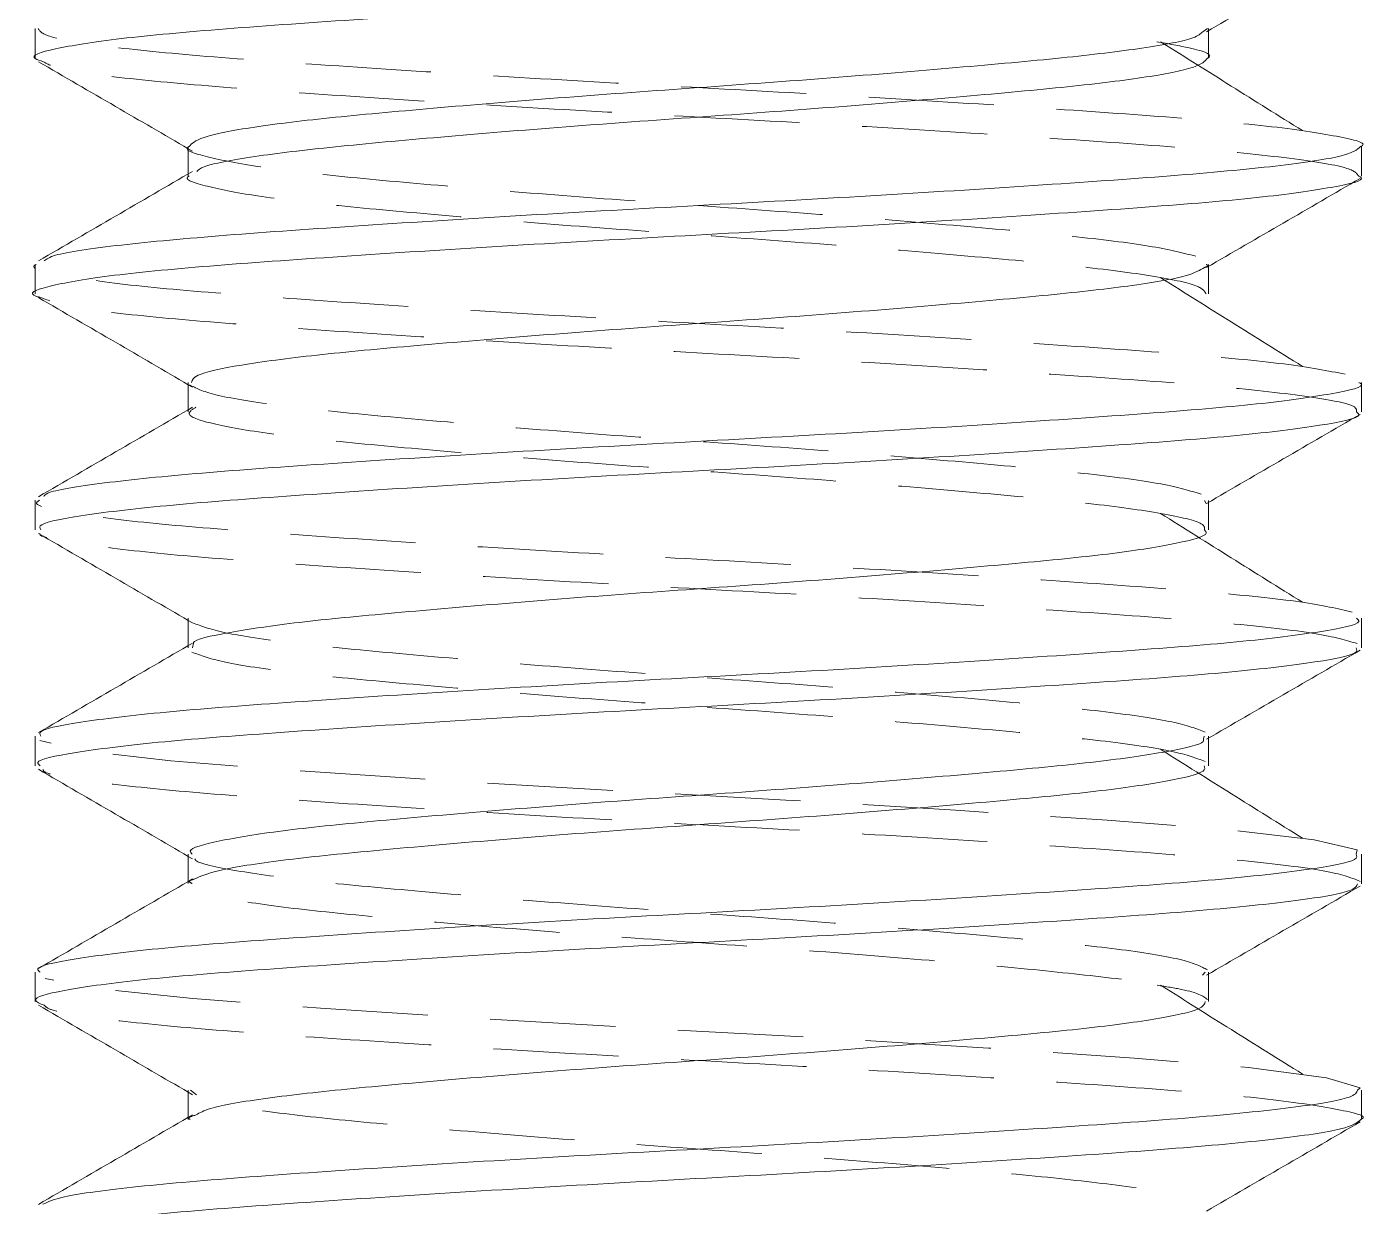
# Model space of a CAD drawing. Header units: feet. Extents: x 873 to 1463, y 2730 to 2935.
# Drawn here: x 1301.877 to 1304.553, y 2836.866 to 2839.218 of the extents above; entities that cross this region are included whole.
import ezdxf

# ---------------------------------------------------------------- set-up
doc = ezdxf.new("R2010")
doc.units = ezdxf.units.FT
doc.header["$MEASUREMENT"] = 0
doc.linetypes.add('HIDDEN', pattern=[0.375, 0.25, -0.125])

msp = doc.modelspace()

# ---------------------------------------------------------------- linework, layer by layer
at = {"color": 7, "linetype": 'Continuous', "lineweight": 15}
for p, q in [((1301.8936, 2839.2142), (1301.8936, 2839.1554)), ((1304.2341, 2839.1554), (1304.2341, 2839.2102)), ((1302.1991, 2838.979), (1302.1991, 2838.9247)), ((1304.5396, 2838.9203), (1304.5396, 2838.979)), ((1301.8936, 2838.7438), (1301.8936, 2838.6851)), ((1304.2341, 2838.685), (1304.2341, 2838.7398)), ((1302.1991, 2838.5086), (1302.1991, 2838.4543)), ((1304.5396, 2838.4498), (1304.5396, 2838.5087)), ((1301.8936, 2838.2735), (1301.8936, 2838.2146)), ((1304.2341, 2838.2146), (1304.2341, 2838.2694)), ((1302.1991, 2838.0382), (1302.1991, 2837.9838)), ((1304.5396, 2837.9794), (1304.5396, 2838.0382)), ((1301.8936, 2837.803), (1301.8936, 2837.7441)), ((1304.2341, 2837.7442), (1304.2341, 2837.799)), ((1302.1991, 2837.5678), (1302.1991, 2837.5134)), ((1304.5396, 2837.5089), (1304.5396, 2837.5678)), ((1301.8936, 2837.3325), (1301.8936, 2837.2737)), ((1304.2341, 2837.2738), (1304.2341, 2837.3286)), ((1302.1991, 2837.0973), (1302.1991, 2837.043)), ((1304.5396, 2837.0385), (1304.5396, 2837.0973))]:
    msp.add_line(p, q, dxfattribs=at)
at = {"color": 7, "linetype": 'HIDDEN', "lineweight": 0}
for p, q in [((1304.2227, 2839.2081), (1304.2324, 2839.2142)), ((1304.2341, 2839.2102), (1304.2341, 2839.2142)), ((1304.142, 2839.186), (1304.1386, 2839.1882)), ((1302.1991, 2838.9745), (1302.2075, 2838.9697)), ((1302.1991, 2838.9247), (1302.1991, 2838.9202)), ((1304.2341, 2838.7398), (1304.2341, 2838.7438)), ((1304.1413, 2838.716), (1304.1386, 2838.7178)), ((1302.1991, 2838.5041), (1302.2075, 2838.4993)), ((1302.1991, 2838.4543), (1302.1991, 2838.4498)), ((1304.2295, 2838.2672), (1304.2263, 2838.2733)), ((1304.2341, 2838.2694), (1304.2341, 2838.2734)), ((1302.1991, 2838.0337), (1302.2075, 2838.0289)), ((1302.2077, 2837.9794), (1302.2091, 2837.9887)), ((1302.1991, 2837.9838), (1302.1991, 2837.9794)), ((1304.2243, 2837.7968), (1304.2256, 2837.8029)), ((1304.2341, 2837.799), (1304.2341, 2837.803)), ((1304.1404, 2837.7758), (1304.1386, 2837.777)), ((1302.1991, 2837.5633), (1302.2075, 2837.5585)), ((1302.1991, 2837.5134), (1302.1991, 2837.509)), ((1304.2221, 2837.3264), (1304.2279, 2837.3325)), ((1304.2341, 2837.3286), (1304.2341, 2837.3326)), ((1304.1416, 2837.3047), (1304.1386, 2837.3066)), ((1302.1991, 2837.0929), (1302.2075, 2837.0881)), ((1302.2153, 2837.0881), (1302.2032, 2837.0973)), ((1302.1991, 2837.043), (1302.1991, 2837.0385))]:
    msp.add_line(p, q, dxfattribs=at)
at = {"color": 7, "linetype": 'HIDDEN', "lineweight": 0, "flags": 128}
for points in [[(1304.5286, 2837.5678), (1304.531, 2837.5761), (1304.4451, 2837.5962), (1304.2727, 2837.6165), (1304.0321, 2837.6354), (1303.7298, 2837.6555), (1303.3912, 2837.6758), (1303.0478, 2837.6947), (1302.7089, 2837.7149), (1302.4057, 2837.7351), (1302.164, 2837.754), (1301.9903, 2837.7742), (1301.9029, 2837.7943), (1301.9029, 2837.7943)], [(1304.5316, 2837.0973), (1304.5371, 2837.1018), (1304.47, 2837.1216), (1304.314, 2837.142), (1304.0863, 2837.1611), (1303.7953, 2837.181), (1303.4613, 2837.2013), (1303.1179, 2837.2203), (1302.776, 2837.2403), (1302.4629, 2837.2606), (1302.2082, 2837.2796), (1302.0191, 2837.2996), (1301.9132, 2837.3199), (1301.9132, 2837.3199)]]:
    msp.add_lwpolyline(points, dxfattribs=at)
at = {"color": 7, "linetype": 'Continuous', "lineweight": 15}
for points, knots in [([(1301.9101, 2839.1481), (1301.9036, 2839.1502), (1301.8771, 2839.1589), (1301.9239, 2839.1737), (1302.0503, 2839.1944), (1302.2642, 2839.2138), (1302.5421, 2839.233), (1302.8673, 2839.2537), (1303.2166, 2839.273), (1303.566, 2839.2923), (1303.891, 2839.313), (1304.1696, 2839.3323), (1304.3806, 2839.3516), (1304.5158, 2839.372), (1304.5304, 2839.3845), (1304.5375, 2839.3906)], [0, 0, 0, 0, 0.026693, 0.107557, 0.189957, 0.271026, 0.351956, 0.434358, 0.515357, 0.596356, 0.678758, 0.759688, 0.840757, 0.923157, 1, 1, 1, 1]), ([(1304.2304, 2839.2081), (1304.2814, 2839.2377), (1304.3835, 2839.2969), (1304.4856, 2839.3561), (1304.5366, 2839.3858)], [0, 0, 0, 0, 0.499893, 1, 1, 1, 1]), ([(1302.2006, 2838.9789), (1302.2061, 2838.985), (1302.2173, 2838.9976), (1302.3214, 2839.018), (1302.4837, 2839.0374), (1302.698, 2839.0566), (1302.9479, 2839.0773), (1303.2166, 2839.0966), (1303.4853, 2839.1159), (1303.7352, 2839.1366), (1303.9497, 2839.1559), (1304.1109, 2839.1752), (1304.2075, 2839.1935), (1304.2184, 2839.2041), (1304.2227, 2839.2081)], [0, 0, 0, 0, 0.081786, 0.169044, 0.254887, 0.340582, 0.427842, 0.513611, 0.599379, 0.68664, 0.772334, 0.858177, 0.945436, 1, 1, 1, 1]), ([(1304.4217, 2839.0109), (1304.3744, 2839.0405), (1304.2808, 2839.0988), (1304.1879, 2839.1572), (1304.142, 2839.186)], [0, 0, 0, 0, 0.506268, 1, 1, 1, 1]), ([(1301.9, 2839.1483), (1301.9513, 2839.1185), (1302.051, 2839.0607), (1302.1507, 2839.0027), (1302.1991, 2838.9745)], [0, 0, 0, 0, 0.514251, 1, 1, 1, 1]), ([(1302.2158, 2838.9295), (1302.2192, 2838.9325), (1302.23, 2838.942), (1302.3229, 2838.9592), (1302.4833, 2838.9785), (1302.6981, 2838.9978), (1302.9479, 2839.0185), (1303.2166, 2839.0378), (1303.4853, 2839.0571), (1303.7352, 2839.0778), (1303.9495, 2839.0971), (1304.1118, 2839.1164), (1304.2158, 2839.1368), (1304.2271, 2839.1494), (1304.2326, 2839.1554)], [0, 0, 0, 0, 0.040918, 0.12945, 0.216546, 0.303491, 0.392025, 0.479046, 0.566066, 0.6546, 0.741545, 0.828642, 0.917173, 1, 1, 1, 1]), ([(1301.9113, 2838.7512), (1301.9164, 2838.7549), (1301.9306, 2838.765), (1302.0541, 2838.7828), (1302.2633, 2838.8021), (1302.5424, 2838.8214), (1302.8672, 2838.8421), (1303.2166, 2838.8614), (1303.566, 2838.8807), (1303.891, 2838.9014), (1304.1696, 2838.9207), (1304.3806, 2838.94), (1304.5158, 2838.9604), (1304.5304, 2838.9729), (1304.5375, 2838.979)], [0, 0, 0, 0, 0.0488542, 0.1366742, 0.223076, 0.3093293, 0.3971513, 0.4834782, 0.5698053, 0.6576272, 0.7438805, 0.8302822, 0.9181023, 1, 1, 1, 1]), ([(1302.2075, 2838.9296), (1302.1563, 2838.8998), (1302.0539, 2838.8402), (1301.9514, 2838.7807), (1301.9001, 2838.751)], [0, 0, 0, 0, 0.499708, 1, 1, 1, 1]), ([(1301.9051, 2838.6778), (1301.902, 2838.6786), (1301.8749, 2838.686), (1301.9097, 2838.6991), (1302.0162, 2838.7198), (1302.2153, 2838.7396), (1302.4811, 2838.7585), (1302.7985, 2838.7791), (1303.1449, 2838.7989), (1303.4962, 2838.8178), (1303.8283, 2838.8384), (1304.1171, 2838.8582), (1304.3462, 2838.8771), (1304.4883, 2838.8978), (1304.5499, 2838.9119), (1304.5357, 2838.9193), (1304.5339, 2838.9203)], [0, 0, 0, 0, 0.010311, 0.090793, 0.173125, 0.254708, 0.335228, 0.417577, 0.499103, 0.579663, 0.662027, 0.743496, 0.8241, 0.906478, 0.987887, 1, 1, 1, 1]), ([(1304.2304, 2838.7377), (1304.2814, 2838.7673), (1304.3835, 2838.8265), (1304.4856, 2838.8857), (1304.5366, 2838.9153)], [0, 0, 0, 0, 0.499893, 1, 1, 1, 1]), ([(1302.2055, 2838.5086), (1302.2067, 2838.5133), (1302.2094, 2838.5244), (1302.296, 2838.5434), (1302.4459, 2838.5632), (1302.6512, 2838.5821), (1302.895, 2838.6027), (1303.1614, 2838.6225), (1303.4317, 2838.6414), (1303.6868, 2838.662), (1303.9098, 2838.6818), (1304.083, 2838.7007), (1304.1971, 2838.7203), (1304.2171, 2838.7324), (1304.2262, 2838.7379)], [0, 0, 0, 0, 0.064135, 0.151261, 0.237591, 0.322791, 0.409935, 0.496205, 0.581448, 0.668608, 0.754817, 0.840106, 0.92728, 1, 1, 1, 1]), ([(1304.4217, 2838.5405), (1304.3744, 2838.5701), (1304.2806, 2838.6286), (1304.1874, 2838.6871), (1304.1413, 2838.716)], [0, 0, 0, 0, 0.505011, 1, 1, 1, 1]), ([(1301.9, 2838.6779), (1301.9513, 2838.6481), (1302.051, 2838.5903), (1302.1507, 2838.5323), (1302.1991, 2838.5041)], [0, 0, 0, 0, 0.514251, 1, 1, 1, 1]), ([(1301.9106, 2838.2808), (1301.912, 2838.2831), (1301.9175, 2838.2918), (1302.0215, 2838.3082), (1302.2139, 2838.328), (1302.4815, 2838.3469), (1302.7984, 2838.3675), (1303.1449, 2838.3873), (1303.4961, 2838.4062), (1303.8283, 2838.4268), (1304.1171, 2838.4466), (1304.3462, 2838.4655), (1304.4883, 2838.4862), (1304.5499, 2838.5003), (1304.5357, 2838.5077), (1304.5339, 2838.5087)], [0, 0, 0, 0, 0.031181, 0.118911, 0.205843, 0.291642, 0.37939, 0.466262, 0.552104, 0.639868, 0.726678, 0.812568, 0.900346, 0.987092, 1, 1, 1, 1]), ([(1302.2075, 2838.4591), (1302.1563, 2838.4294), (1302.0539, 2838.3698), (1301.9514, 2838.3103), (1301.9001, 2838.2806)], [0, 0, 0, 0, 0.499708, 1, 1, 1, 1]), ([(1301.9047, 2838.2146), (1301.9029, 2838.218), (1301.8979, 2838.2278), (1301.9902, 2838.2451), (1302.168, 2838.2654), (1302.4224, 2838.284), (1302.7307, 2838.3045), (1303.0732, 2838.3247), (1303.4254, 2838.3433), (1303.7634, 2838.3638), (1304.0628, 2838.384), (1304.3054, 2838.4026), (1304.4666, 2838.4231), (1304.5428, 2838.439), (1304.5321, 2838.4476), (1304.5294, 2838.4498)], [0, 0, 0, 0, 0.044991, 0.129712, 0.214267, 0.297128, 0.381881, 0.466393, 0.549266, 0.63405, 0.718517, 0.801406, 0.886219, 0.970639, 1, 1, 1, 1]), ([(1304.2304, 2838.2672), (1304.2814, 2838.2969), (1304.3835, 2838.3561), (1304.4856, 2838.4153), (1304.5366, 2838.4449)], [0, 0, 0, 0, 0.499893, 1, 1, 1, 1]), ([(1304.4217, 2838.0701), (1304.3744, 2838.0996), (1304.2796, 2838.1587), (1304.1856, 2838.2178), (1304.1386, 2838.2474)], [0, 0, 0, 0, 0.500047, 1, 1, 1, 1]), ([(1301.9, 2838.2075), (1301.9513, 2838.1777), (1302.051, 2838.1198), (1302.1507, 2838.0619), (1302.1991, 2838.0337)], [0, 0, 0, 0, 0.514252, 1, 1, 1, 1]), ([(1302.2091, 2837.9887), (1302.2091, 2837.989), (1302.2096, 2837.9958), (1302.2762, 2838.01), (1302.4094, 2838.0302), (1302.6061, 2838.0488), (1302.8429, 2838.0693), (1303.1064, 2838.0895), (1303.3772, 2838.1081), (1303.6372, 2838.1286), (1303.8674, 2838.1488), (1304.054, 2838.1674), (1304.1779, 2838.1879), (1304.2365, 2838.2038), (1304.2283, 2838.2124), (1304.2262, 2838.2146)], [0, 0, 0, 0, 0.004471, 0.092796, 0.180948, 0.267325, 0.355684, 0.443791, 0.53018, 0.618572, 0.706631, 0.793037, 0.88146, 0.96947, 1, 1, 1, 1]), ([(1301.9047, 2837.803), (1301.9029, 2837.8064), (1301.8979, 2837.8162), (1301.9902, 2837.8335), (1302.168, 2837.8538), (1302.4224, 2837.8724), (1302.7307, 2837.8929), (1303.0732, 2837.9131), (1303.4254, 2837.9317), (1303.7634, 2837.9522), (1304.0628, 2837.9724), (1304.3054, 2837.991), (1304.4666, 2838.0115), (1304.5428, 2838.0274), (1304.5321, 2838.036), (1304.5294, 2838.0382)], [0, 0, 0, 0, 0.044991, 0.129712, 0.214267, 0.297128, 0.381881, 0.466393, 0.549266, 0.63405, 0.718517, 0.801406, 0.886219, 0.970639, 1, 1, 1, 1]), ([(1302.2075, 2837.9887), (1302.1563, 2837.959), (1302.0539, 2837.8994), (1301.9514, 2837.8399), (1301.9001, 2837.8102)], [0, 0, 0, 0, 0.499708, 1, 1, 1, 1]), ([(1301.9036, 2837.7441), (1301.9009, 2837.7463), (1301.8898, 2837.7548), (1301.9647, 2837.7705), (1302.1244, 2837.791), (1302.3658, 2837.8097), (1302.6644, 2837.8298), (1303.0019, 2837.8503), (1303.3541, 2837.869), (1303.697, 2837.8892), (1304.006, 2837.9096), (1304.2616, 2837.9283), (1304.4407, 2837.9485), (1304.5346, 2837.966), (1304.5302, 2837.9759), (1304.5286, 2837.9794)], [0, 0, 0, 0, 0.027968, 0.112356, 0.197188, 0.280088, 0.364525, 0.449328, 0.532211, 0.616693, 0.701467, 0.784335, 0.868862, 0.953604, 1, 1, 1, 1]), ([(1304.2304, 2837.7968), (1304.2814, 2837.8265), (1304.3835, 2837.8857), (1304.4856, 2837.9449), (1304.5366, 2837.9745)], [0, 0, 0, 0, 0.499893, 1, 1, 1, 1]), ([(1302.2068, 2837.5677), (1302.2047, 2837.5698), (1302.1962, 2837.5784), (1302.2538, 2837.5941), (1302.3766, 2837.6146), (1302.5623, 2837.6333), (1302.7919, 2837.6534), (1303.0515, 2837.6739), (1303.3224, 2837.6926), (1303.5861, 2837.7128), (1303.8236, 2837.7332), (1304.0206, 2837.7519), (1304.1565, 2837.7721), (1304.2251, 2837.7874), (1304.2244, 2837.7953), (1304.2243, 2837.7968)], [0, 0, 0, 0, 0.0288124, 0.1155272, 0.2026995, 0.2878787, 0.3746432, 0.4617868, 0.5469472, 0.6337594, 0.7208724, 0.8060179, 0.8928761, 0.9799561, 1, 1, 1, 1]), ([(1304.4217, 2837.5997), (1304.3744, 2837.6292), (1304.2803, 2837.6879), (1304.1868, 2837.7467), (1304.1404, 2837.7758)], [0, 0, 0, 0, 0.503252, 1, 1, 1, 1]), ([(1301.9, 2837.737), (1301.9513, 2837.7073), (1302.051, 2837.6494), (1302.1507, 2837.5915), (1302.1991, 2837.5633)], [0, 0, 0, 0, 0.514251, 1, 1, 1, 1]), ([(1302.2108, 2837.5179), (1302.2239, 2837.5237), (1302.2522, 2837.5361), (1302.3785, 2837.5558), (1302.5618, 2837.5745), (1302.7921, 2837.5946), (1303.0515, 2837.6151), (1303.3224, 2837.6338), (1303.586, 2837.654), (1303.8237, 2837.6744), (1304.0202, 2837.6931), (1304.1581, 2837.7133), (1304.2303, 2837.7308), (1304.2269, 2837.7407), (1304.2256, 2837.7442)], [0, 0, 0, 0, 0.076291, 0.164548, 0.250786, 0.33863, 0.426857, 0.513077, 0.600969, 0.689165, 0.77537, 0.863308, 0.951471, 1, 1, 1, 1]), ([(1301.9036, 2837.3325), (1301.9009, 2837.3346), (1301.8898, 2837.3432), (1301.9647, 2837.3589), (1302.1244, 2837.3794), (1302.3658, 2837.3981), (1302.6644, 2837.4182), (1303.0019, 2837.4387), (1303.3541, 2837.4574), (1303.697, 2837.4776), (1304.006, 2837.498), (1304.2616, 2837.5167), (1304.4407, 2837.5369), (1304.5346, 2837.5544), (1304.5302, 2837.5643), (1304.5286, 2837.5678)], [0, 0, 0, 0, 0.027968, 0.112356, 0.197188, 0.280088, 0.364525, 0.449328, 0.532211, 0.616693, 0.701467, 0.784335, 0.868862, 0.953604, 1, 1, 1, 1]), ([(1301.9114, 2837.2664), (1301.9034, 2837.2697), (1301.88, 2837.2794), (1301.9406, 2837.2959), (1302.0845, 2837.3165), (1302.3115, 2837.3355), (1302.5997, 2837.3552), (1302.9313, 2837.3759), (1303.2824, 2837.3948), (1303.6292, 2837.4145), (1303.947, 2837.4352), (1304.2148, 2837.454), (1304.411, 2837.4739), (1304.5254, 2837.4929), (1304.5297, 2837.5041), (1304.5316, 2837.5089)], [0, 0, 0, 0, 0.041532, 0.122885, 0.205254, 0.285874, 0.367289, 0.449646, 0.530219, 0.611693, 0.694036, 0.774567, 0.856098, 0.938425, 1, 1, 1, 1]), ([(1302.2075, 2837.5183), (1302.1563, 2837.4886), (1302.0539, 2837.429), (1301.9514, 2837.3695), (1301.9001, 2837.3398)], [0, 0, 0, 0, 0.499708, 1, 1, 1, 1]), ([(1304.2304, 2837.3264), (1304.2814, 2837.356), (1304.3835, 2837.4153), (1304.4856, 2837.4745), (1304.5366, 2837.5041)], [0, 0, 0, 0, 0.499893, 1, 1, 1, 1]), ([(1304.4217, 2837.1293), (1304.3744, 2837.1588), (1304.2807, 2837.2173), (1304.1876, 2837.2757), (1304.1416, 2837.3047)], [0, 0, 0, 0, 0.505449, 1, 1, 1, 1]), ([(1301.9, 2837.2666), (1301.9513, 2837.2369), (1302.051, 2837.179), (1302.1507, 2837.1211), (1302.1991, 2837.0929)], [0, 0, 0, 0, 0.514252, 1, 1, 1, 1]), ([(1302.2148, 2837.0477), (1302.222, 2837.052), (1302.2403, 2837.0629), (1302.3483, 2837.0814), (1302.5199, 2837.1003), (1302.7424, 2837.12), (1302.9971, 2837.1407), (1303.2672, 2837.1595), (1303.5339, 2837.1793), (1303.7783, 2837.2), (1303.9843, 2837.2188), (1304.1352, 2837.2387), (1304.2232, 2837.2577), (1304.2265, 2837.2689), (1304.2279, 2837.2738)], [0, 0, 0, 0, 0.057801, 0.146262, 0.232835, 0.320265, 0.408712, 0.495236, 0.58273, 0.671162, 0.757639, 0.845195, 0.93361, 1, 1, 1, 1]), ([(1301.9087, 2836.8695), (1301.9191, 2836.8744), (1301.9435, 2836.8859), (1302.0872, 2836.905), (1302.3108, 2836.9239), (1302.5999, 2836.9436), (1302.9312, 2836.9642), (1303.2824, 2836.9831), (1303.6292, 2837.0029), (1303.947, 2837.0236), (1304.2148, 2837.0424), (1304.411, 2837.0623), (1304.5254, 2837.0813), (1304.5297, 2837.0925), (1304.5316, 2837.0973)], [0, 0, 0, 0, 0.065238, 0.153021, 0.238939, 0.325705, 0.413475, 0.499344, 0.586172, 0.673927, 0.759751, 0.84664, 0.934379, 1, 1, 1, 1]), ([(1301.9099, 2836.796), (1301.9035, 2836.7981), (1301.8769, 2836.8066), (1301.9226, 2836.8213), (1302.0474, 2836.842), (1302.2601, 2836.8614), (1302.537, 2836.8806), (1302.8616, 2836.9013), (1303.2107, 2836.9207), (1303.5603, 2836.9399), (1303.8859, 2836.9606), (1304.1654, 2836.9799), (1304.3777, 2836.9993), (1304.5149, 2837.0197), (1304.5305, 2837.0324), (1304.5382, 2837.0385)], [0, 0, 0, 0, 0.02536, 0.106184, 0.188582, 0.269697, 0.350584, 0.432986, 0.514032, 0.594986, 0.677388, 0.758364, 0.839388, 0.92179, 1, 1, 1, 1]), ([(1302.2075, 2837.0479), (1302.1563, 2837.0181), (1302.0539, 2836.9586), (1301.9514, 2836.8991), (1301.9001, 2836.8694)], [0, 0, 0, 0, 0.499708, 1, 1, 1, 1]), ([(1304.2304, 2836.856), (1304.2814, 2836.8856), (1304.3835, 2836.9449), (1304.4856, 2837.0041), (1304.5366, 2837.0337)], [0, 0, 0, 0, 0.499893, 1, 1, 1, 1])]:
    msp.add_open_spline(points, degree=3, knots=knots, dxfattribs=at)
at = {"color": 7, "linetype": 'HIDDEN', "lineweight": 0}
for points, knots in [([(1304.5375, 2838.979), (1304.5382, 2838.9793), (1304.5532, 2838.9861), (1304.4975, 2838.9993), (1304.3654, 2839.0201), (1304.1433, 2839.0392), (1303.86, 2839.0587), (1303.5312, 2839.0794), (1303.1808, 2839.0984), (1302.8327, 2839.118), (1302.5116, 2839.1387), (1302.2387, 2839.1577), (1302.0357, 2839.1773), (1301.9121, 2839.197), (1301.9033, 2839.2088), (1301.8993, 2839.2142)], [0, 0, 0, 0, 0.0041485, 0.0878586, 0.1728672, 0.2562313, 0.3400103, 0.425013, 0.5083167, 0.5921629, 0.6771576, 0.7604047, 0.8443161, 0.9293013, 1, 1, 1, 1]), ([(1304.2326, 2839.1554), (1304.2331, 2839.1557), (1304.2445, 2839.1625), (1304.2151, 2839.1731), (1304.1542, 2839.184), (1304.1311, 2839.1881)], [0, 0, 0, 0, 0.028096, 0.633075, 1, 1, 1, 1]), ([(1304.5339, 2838.9203), (1304.5299, 2838.9256), (1304.5211, 2838.9374), (1304.3975, 2838.9571), (1304.1945, 2838.9767), (1303.9217, 2838.9957), (1303.6005, 2839.0164), (1303.2525, 2839.036), (1302.902, 2839.055), (1302.5735, 2839.0757), (1302.2889, 2839.0952), (1302.0717, 2839.1143), (1301.9374, 2839.1328), (1301.9179, 2839.1437), (1301.9101, 2839.1481)], [0, 0, 0, 0, 0.073012, 0.160779, 0.247436, 0.333407, 0.421184, 0.507774, 0.593803, 0.681588, 0.768109, 0.854201, 0.941991, 1, 1, 1, 1]), ([(1304.2091, 2838.7602), (1304.1824, 2838.767), (1304.1291, 2838.7806), (1303.9675, 2838.8003), (1303.7591, 2838.8193), (1303.5118, 2838.84), (1303.2442, 2838.8596), (1302.9747, 2838.8786), (1302.7218, 2838.8993), (1302.5039, 2838.9188), (1302.3331, 2838.938), (1302.2316, 2838.9587), (1302.1887, 2838.9719), (1302.2001, 2838.9787), (1302.2006, 2838.9789)], [0, 0, 0, 0, 0.091495, 0.181829, 0.271444, 0.36295, 0.453213, 0.54289, 0.634404, 0.724595, 0.814336, 0.905857, 0.995973, 1, 1, 1, 1]), ([(1304.2297, 2838.685), (1304.2266, 2838.6904), (1304.2199, 2838.7022), (1304.1248, 2838.7219), (1303.9687, 2838.7415), (1303.7588, 2838.7605), (1303.5119, 2838.7812), (1303.2442, 2838.8008), (1302.9747, 2838.8198), (1302.7218, 2838.8405), (1302.5039, 2838.86), (1302.3331, 2838.8792), (1302.2315, 2838.8999), (1302.1887, 2838.9131), (1302.2002, 2838.9199), (1302.2007, 2838.9202)], [0, 0, 0, 0, 0.070769, 0.155758, 0.239669, 0.322913, 0.407912, 0.491757, 0.575058, 0.660065, 0.743843, 0.827203, 0.912216, 0.995925, 1, 1, 1, 1]), ([(1304.5072, 2838.5249), (1304.4724, 2838.5318), (1304.4032, 2838.5454), (1304.193, 2838.5651), (1303.9221, 2838.5841), (1303.6004, 2838.6048), (1303.2525, 2838.6244), (1302.902, 2838.6434), (1302.5732, 2838.6641), (1302.2899, 2838.6836), (1302.0678, 2838.7027), (1301.9357, 2838.7235), (1301.88, 2838.7367), (1301.895, 2838.7435), (1301.8957, 2838.7438)], [0, 0, 0, 0, 0.0914506, 0.1817458, 0.2713261, 0.3627871, 0.4530121, 0.5426532, 0.6341227, 0.7242753, 0.8139816, 0.9054573, 0.9955359, 1, 1, 1, 1]), ([(1304.2262, 2838.7379), (1304.2295, 2838.7389), (1304.2359, 2838.7409), (1304.2318, 2838.7428), (1304.2298, 2838.7438)], [0, 0, 0, 0, 0.519852, 1, 1, 1, 1]), ([(1304.5294, 2838.4498), (1304.5298, 2838.4539), (1304.5309, 2838.4643), (1304.4288, 2838.4825), (1304.2424, 2838.5025), (1303.9816, 2838.5212), (1303.6688, 2838.5418), (1303.3242, 2838.5618), (1302.9723, 2838.5805), (1302.6373, 2838.6011), (1302.3422, 2838.6211), (1302.1097, 2838.6398), (1301.952, 2838.6596), (1301.92, 2838.672), (1301.9051, 2838.6778)], [0, 0, 0, 0, 0.0552903, 0.1428933, 0.2300117, 0.3156425, 0.4032715, 0.4903376, 0.5759961, 0.6636494, 0.7506612, 0.8363514, 0.9240269, 1, 1, 1, 1]), ([(1304.2198, 2838.2857), (1304.1977, 2838.2925), (1304.1538, 2838.306), (1304.0042, 2838.3261), (1303.8053, 2838.3448), (1303.5643, 2838.3654), (1303.2994, 2838.3854), (1303.0287, 2838.4041), (1302.7711, 2838.4247), (1302.5442, 2838.4447), (1302.3651, 2838.4634), (1302.2398, 2838.4841), (1302.2141, 2838.4973), (1302.2013, 2838.5039)], [0, 0, 0, 0, 0.091668, 0.182826, 0.272421, 0.364116, 0.45522, 0.544844, 0.636564, 0.727611, 0.817269, 0.909012, 1, 1, 1, 1]), ([(1304.2262, 2838.2146), (1304.2266, 2838.2187), (1304.2274, 2838.2291), (1304.1488, 2838.2472), (1304.0055, 2838.2673), (1303.8049, 2838.286), (1303.5644, 2838.3066), (1303.2993, 2838.3266), (1303.0287, 2838.3453), (1302.771, 2838.3659), (1302.5445, 2838.3859), (1302.3638, 2838.4046), (1302.2445, 2838.4253), (1302.1893, 2838.4434), (1302.2066, 2838.4545), (1302.2139, 2838.4591)], [0, 0, 0, 0, 0.051532, 0.133075, 0.214166, 0.293866, 0.375434, 0.456476, 0.536202, 0.617792, 0.698784, 0.778539, 0.86015, 0.941089, 1, 1, 1, 1]), ([(1304.521, 2838.0505), (1304.4924, 2838.0573), (1304.4352, 2838.0708), (1304.2407, 2838.0909), (1303.9821, 2838.1096), (1303.6687, 2838.1302), (1303.3242, 2838.1502), (1302.9723, 2838.1689), (1302.6371, 2838.1895), (1302.3429, 2838.2095), (1302.1071, 2838.2282), (1301.9552, 2838.2488), (1301.8868, 2838.2638), (1301.8995, 2838.2719), (1301.902, 2838.2735)], [0, 0, 0, 0, 0.08964, 0.178784, 0.266406, 0.356073, 0.445164, 0.532814, 0.622505, 0.711541, 0.799223, 0.888938, 0.977915, 1, 1, 1, 1]), ([(1304.531, 2837.9877), (1304.5086, 2837.9944), (1304.4638, 2838.0077), (1304.2855, 2838.0282), (1304.0399, 2838.0468), (1303.7357, 2838.0672), (1303.3957, 2838.0875), (1303.0434, 2838.1061), (1302.7028, 2838.1265), (1302.3987, 2838.1468), (1302.1486, 2838.1654), (1301.982, 2838.1858), (1301.9006, 2838.2), (1301.9031, 2838.2069), (1301.9032, 2838.2074)], [0, 0, 0, 0, 0.09073, 0.18161, 0.270496, 0.361269, 0.452111, 0.540993, 0.631808, 0.72261, 0.811493, 0.902347, 0.993107, 1, 1, 1, 1]), ([(1304.2274, 2837.8113), (1304.2102, 2837.818), (1304.1758, 2837.8313), (1304.0386, 2837.8518), (1303.8498, 2837.8704), (1303.6158, 2837.8907), (1303.3544, 2837.9111), (1303.0833, 2837.9297), (1302.8216, 2837.9501), (1302.587, 2837.9704), (1302.3974, 2837.989), (1302.2598, 2838.0094), (1302.2248, 2838.0226), (1302.2075, 2838.0292)], [0, 0, 0, 0, 0.091505, 0.183162, 0.272799, 0.364348, 0.455966, 0.5456, 0.637191, 0.728768, 0.818402, 0.910034, 1, 1, 1, 1]), ([(1304.2274, 2837.7525), (1304.2102, 2837.7592), (1304.1758, 2837.7725), (1304.0386, 2837.793), (1303.8498, 2837.8116), (1303.6158, 2837.8319), (1303.3544, 2837.8523), (1303.0833, 2837.8709), (1302.8216, 2837.8913), (1302.587, 2837.9116), (1302.3973, 2837.9302), (1302.2591, 2837.9507), (1302.2239, 2837.9641), (1302.2063, 2837.9708)], [0, 0, 0, 0, 0.091362, 0.182875, 0.272371, 0.363777, 0.455252, 0.544745, 0.636193, 0.727627, 0.817121, 0.908609, 1, 1, 1, 1]), ([(1304.5371, 2837.5134), (1304.521, 2837.52), (1304.4887, 2837.5331), (1304.3272, 2837.5538), (1304.0954, 2837.5726), (1303.8012, 2837.5925), (1303.4667, 2837.6131), (1303.1149, 2837.6318), (1302.77, 2837.6518), (1302.4566, 2837.6724), (1302.1941, 2837.6911), (1302.0089, 2837.7111), (1301.9123, 2837.7269), (1301.9097, 2837.7351), (1301.9091, 2837.7369)], [0, 0, 0, 0, 0.088713, 0.178212, 0.265695, 0.354467, 0.443945, 0.531393, 0.620221, 0.709676, 0.797093, 0.885975, 0.975405, 1, 1, 1, 1]), ([(1304.2322, 2837.337), (1304.2198, 2837.3435), (1304.1949, 2837.3567), (1304.0707, 2837.3774), (1303.8925, 2837.3962), (1303.6662, 2837.4161), (1303.409, 2837.4367), (1303.1384, 2837.4554), (1302.8731, 2837.4754), (1302.6322, 2837.496), (1302.4301, 2837.5147), (1302.2885, 2837.5347), (1302.2153, 2837.5498), (1302.2127, 2837.5574), (1302.2123, 2837.5585)], [0, 0, 0, 0, 0.089538, 0.179873, 0.268165, 0.357762, 0.448076, 0.536331, 0.625986, 0.716276, 0.8045, 0.89421, 0.984475, 1, 1, 1, 1]), ([(1302.2068, 2837.509), (1302.2028, 2837.5111), (1302.1972, 2837.514), (1302.2078, 2837.5171), (1302.2108, 2837.5179)], [0, 0, 0, 0, 0.7148, 1, 1, 1, 1]), ([(1304.0606, 2837.3184), (1304.0056, 2837.3247), (1303.8948, 2837.3374), (1303.6656, 2837.3573), (1303.4092, 2837.3779), (1303.1383, 2837.3966), (1302.8732, 2837.4166), (1302.6317, 2837.4372), (1302.432, 2837.4559), (1302.2813, 2837.4761), (1302.2366, 2837.4896), (1302.2142, 2837.4964)], [0, 0, 0, 0, 0.109733, 0.221089, 0.333336, 0.443024, 0.554451, 0.666669, 0.776318, 0.887815, 1, 1, 1, 1]), ([(1304.2322, 2837.2782), (1304.2229, 2837.2848), (1304.2099, 2837.294), (1304.1494, 2837.3036), (1304.1318, 2837.3063)], [0, 0, 0, 0, 0.709109, 1, 1, 1, 1]), ([(1304.5382, 2837.0385), (1304.5387, 2837.0388), (1304.5537, 2837.0454), (1304.4989, 2837.0585), (1304.3685, 2837.0793), (1304.1475, 2837.0984), (1303.8652, 2837.1179), (1303.5369, 2837.1386), (1303.1867, 2837.1577), (1302.8383, 2837.1772), (1302.5167, 2837.1979), (1302.2423, 2837.217), (1302.04, 2837.2365), (1301.9249, 2837.2538), (1301.9147, 2837.2633), (1301.9114, 2837.2664)], [0, 0, 0, 0, 0.002875, 0.08928, 0.177076, 0.263215, 0.349693, 0.437485, 0.523558, 0.610106, 0.697892, 0.783904, 0.870521, 0.958297, 1, 1, 1, 1]), ([(1304.09, 2836.9027), (1304.0386, 2836.9092), (1303.9356, 2836.9221), (1303.7145, 2836.9415), (1303.4632, 2836.9622), (1303.1935, 2836.9813), (1302.9258, 2837.0008), (1302.6779, 2837.0215), (1302.4688, 2837.0405), (1302.3062, 2837.0602), (1302.2523, 2837.0738), (1302.2251, 2837.0807)], [0, 0, 0, 0, 0.110258, 0.220951, 0.333335, 0.443509, 0.554293, 0.666668, 0.776764, 0.887636, 1, 1, 1, 1]), ([(1302.2031, 2837.0386), (1302.2015, 2837.0394), (1302.196, 2837.0424), (1302.2069, 2837.0455), (1302.2148, 2837.0477)], [0, 0, 0, 0, 0.276595, 1, 1, 1, 1])]:
    msp.add_open_spline(points, degree=3, knots=knots, dxfattribs=at)

doc.saveas('drawing.dxf')
